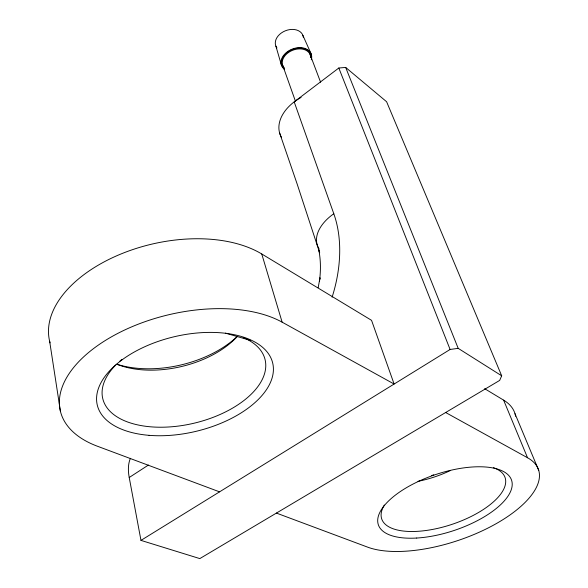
<?xml version="1.0" encoding="UTF-8"?>
<svg xmlns="http://www.w3.org/2000/svg" width="588" height="588" viewBox="0 0 588 588"><rect width="100%" height="100%" fill="white"/><g stroke="black" fill="none" stroke-linecap="round" stroke-linejoin="round"><path stroke-width="0.88" d="M318.189 287.606L319.99 277.801L319.49 281.02C320.908 270.289 320.82 259.337 318.534 248.731L319.674 252.774L297.124 183.941L279.645 133.05M332.102 297.197A129.426 89.42 -60.6 0 0 333.808 213.745L294.191 101.878L338.813 68.01L345.663 67.429L386.603 101.739L501.682 375.798L499.668 380.414L199.817 558.6L140.973 540.387L129.22 477.5A42.939 23.175 59 0 1 130.44 458.295M129.22 477.5L148.426 465.042M140.973 540.387L450.099 349.463L458.184 348.339L501.682 375.798M225.432 333.131L250.392 340.349M219.552 491.847L97.432 446.241A127.001 68.458 -13.5 0 1 100.599 343.546A127.001 68.458 -13.5 0 1 282.13 322.165L394.114 384.037L371.55 320.335L261.756 253.979A121.848 71.119 -13.1 0 0 119.577 254.56A121.848 71.119 -13.1 0 0 50.068 342.885M276.411 513.081L367.625 547.141A98.865 41.483 -18.5 0 0 495.294 524.165A98.865 41.483 -18.5 0 0 527.532 457.751L503.622 400.141L484.666 388.69M445.645 412.511L527.532 457.751M302.842 35.265L311.14 53.89M515 413.68L538.74 470.429M345.663 67.429L458.184 348.339M338.813 68.01L450.099 349.463M310.038 54.331L320.592 82.202M282.659 65.239L295.404 101.114M261.756 253.979L282.13 322.165M275.897 46.173L281.623 65.775M49.649 341.297L60.446 411.416M284.291 69.2A15.905 11.4 -21.6 0 1 293.022 48.797A15.905 11.4 -21.6 0 1 311.287 59.829M276.948 47.944A14.531 10.606 -21.8 0 1 285.378 30.789A14.531 10.606 -21.8 0 1 303.349 37.353M281.446 137.261A41.064 27.754 -20.9 0 1 301.1 97.41M318.99 248.687A44.291 26.622 -20.1 0 1 333.8 213.738M284.166 67.811A14.744 10.562 -21.6 0 1 292.692 50.252A14.744 10.562 -21.6 0 1 310.729 57.47M284.129 68.304A15.303 10.966 -21.6 0 1 292.412 49.495A15.303 10.966 -21.6 0 1 311.103 57.808M503.622 400.141A95.712 43.887 -18.7 0 1 515.602 416.275M450.533 470.451A63.298 28.812 -18.7 0 1 418.002 481.329M493.472 467.703A65.062 27.467 -18.5 0 1 453.069 523.996A65.062 27.467 -18.5 0 1 384.346 505.048M433.775 474.825A68.017 31.157 -18.7 0 1 431.563 475.545M243.226 337.505A83.467 45.195 -13.5 0 1 244.615 399.972A83.467 45.195 -13.5 0 1 133.697 423.919A83.467 45.195 -13.5 0 1 115.74 365.023M119.923 361.098A83.467 45.195 -13.5 0 1 121.863 359.452M236.868 336.983A80.585 46.702 -13.2 0 1 117.086 364.332M237.06 336.623A86.539 50.436 -13.2 0 1 116.887 364.237M416.686 538.042A70.251 29.451 -18.5 0 0 511.942 481.601A70.251 29.451 -18.5 0 0 406.205 487.834A70.251 29.451 -18.5 0 0 416.686 538.042M149.036 435.333A90.192 48.539 -13.5 0 0 272.928 364.134A90.192 48.539 -13.5 0 0 132.998 352.749A90.192 48.539 -13.5 0 0 149.036 435.333"/></g></svg>
